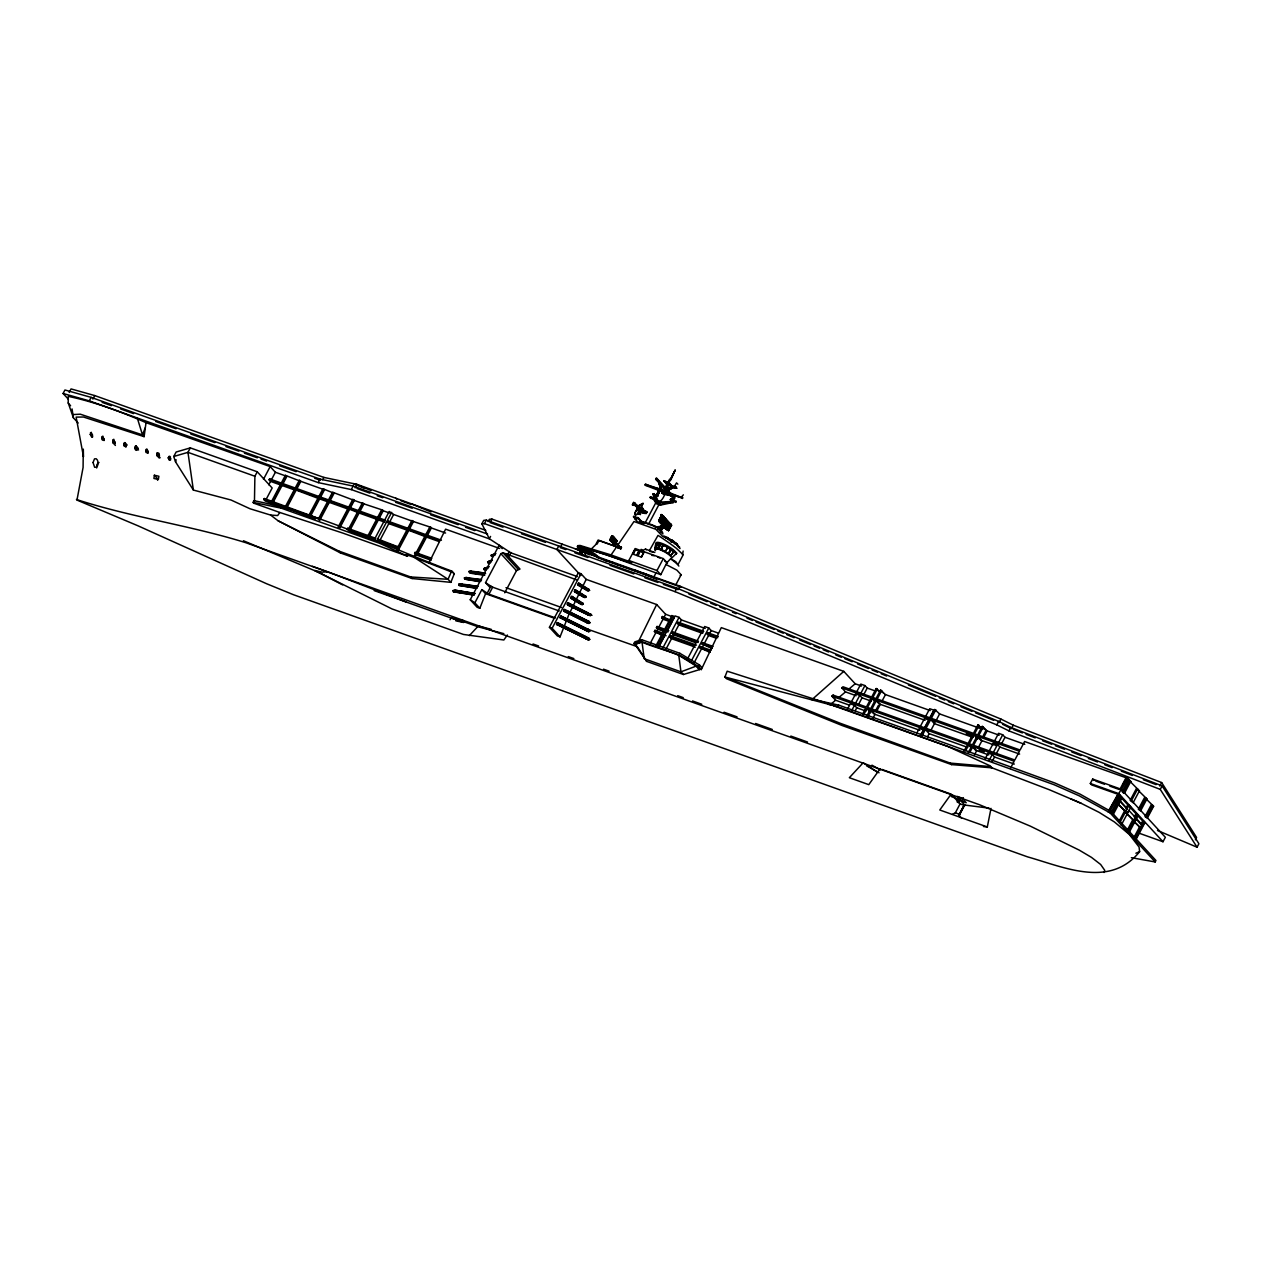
<?xml version="1.0" encoding="UTF-8"?>
<svg xmlns="http://www.w3.org/2000/svg" width="1262" height="1262" viewBox="0 0 1262 1262"><rect width="100%" height="100%" fill="white"/><g stroke="black" fill="none" stroke-linecap="round" stroke-linejoin="round"><path stroke-width="1.5" d="M406.853 553.813L407.468 556.179L342.507 532.974L279.817 512.482L253.583 503.112L254.467 500.809C323.34 514.139 386.219 546.888 451.638 571.023L454.241 573.847L450.849 582.35L412.09 578.532L340.582 552.993L278.129 520.812L270.636 515.085L250.018 508.76L230.993 500.004L193.37 490.066L175.355 461.545L173.777 456.481L176.144 452.017L190.325 447.884L257.259 471.783L272.166 488L265.761 500.099L270.51 501.787M257.259 471.783L254.892 476.247L254.467 500.809M83.26 449.288L83.087 467.461L76.966 500.083L138.079 525.844L266.456 583.675L293.494 594.733L1027.599 856.882C1064.402 867.278 1109.708 888.495 1139.633 851.692L1139.065 847.054L1129.38 834.497L1114.425 821.972L1099.218 812.412L1081.25 803.358L1049.574 789.838L991.932 767.817L990.055 765.782L947.825 746.473L834.371 706.026L835.444 705.915L727.18 671.195L724.909 677L726.47 678.704L842.133 725.524L951.611 764.614L991.932 767.817M657.928 493.868L654.962 496.676L656.508 494.972A6.831 6.641 38.4 0 0 657.455 493.71L658.354 492.716L658.575 493.663M655.025 496.439L656.445 495.319A10.979 10.68 38.4 0 0 657.597 493.237C660.215 489.735 657.66 496.865 655.94 496.408C654.789 497.275 660.657 489.199 656.603 495.714C654.789 497.638 662.818 487.7 657.786 492.401C654.032 497.417 658.606 496.565 653.716 495.556L653.006 493.884L653.527 495.619L656.193 496.786L657.959 494.862M660.42 521.853L660.578 519.707L669.27 529.314M662.029 523.604L662.077 521.49L661.351 522.862M662.14 523.556L662.187 521.458M664.664 523.888L667.156 521.269L663.828 525.386L663.686 523.241M664.553 524.014L663.828 525.386L663.796 523.209M665.248 527.106L665.405 524.96M667.014 526.711L666.857 528.857L667.693 527.437M668.466 530.608L668.513 528.494L667.046 529.062M668.576 530.561L668.623 528.462M96.669 467.981L97.474 463.722L99.004 462.491M83.324 449.414L83.466 456.639L76.13 417.107L83.466 417.012L144.105 436.652L146.029 422.66C121.01 411.664 95.013 402.073 68.227 396.347L68.227 402.988L73.417 417.848L78.197 423.038M658.748 493.41L659.474 490.24L659.505 491.044C659.537 490.003 657.754 494.956 659.285 490.571A10.979 2.492 27.9 0 0 659.474 490.145L658.685 491.864A10.979 10.68 38.4 0 1 657.534 494.041L659.363 491.644M640.37 510.842L642.374 509.643L633.492 502.497L632.42 504.847L633.65 505.336L634.818 503.128L633.934 502.481L641.538 509.659L647.043 512.025L645.702 512.34M90.265 434.365L91.243 432.298L92.583 436.826L91.779 437.251L90.265 434.365L92.52 436.826M653.606 496.471L654.394 497.717L653.779 495.572L654.757 496.061M570.881 598.014L571.781 596.342L583.312 604.151L581.056 604.372L571.497 598.693L570.881 598.014L582.334 604.829M574.399 591.389L575.298 589.701L586.041 597.052L583.707 597.226L575.015 592.052L574.399 591.389L584.984 597.683M575.298 589.701L575.015 592.052M577.917 584.748L578.801 583.06L589.559 590.411L587.193 590.569L578.532 585.426L577.917 584.748L588.471 591.026M578.801 583.06L578.532 585.426M658.685 493.253L655.435 497.133L657.328 495.808L657.896 494.972L656.019 496.676L656.934 494.736L655.357 496.676M658.464 490.886L658.338 492.432C658.89 488.126 659.237 494.073 659.442 491.344M154.358 475.222L153.932 478.472L158.365 479.418L158.886 476.263L154.358 475.222L157.75 478.913L157.576 480.254M658.133 494.089C657.328 493.742 656.729 495.43 658.89 492.985M656.24 495.572C654.536 497.559 658.117 494.12 655.751 495.824A6.815 6.641 38.4 0 0 656.792 494.562L655.704 496.455L658.054 493.063A6.815 1.577 38.2 0 0 658.18 492.795L657.36 494.404M96.985 465.015L96.701 466.498M658.464 529.346C657.06 529.598 665.169 528.131 663.465 526.759L660.547 526.286L664.08 528.273M112.712 441.258L113.785 439.271L114.795 443.451L113.138 442.994L112.712 441.258L114.984 443.719M101.749 438.103L102.837 436.131L103.863 440.328L102.175 439.839L101.749 438.103L104.02 440.564M683.341 494.846L681.575 496.928M474.575 593.014L473.692 594.702L453.389 591.752L453.042 590.569L454.825 590.159L475.064 593.534L454.825 590.159M477.415 586.956L477.21 588.06L459.068 585.426L458.721 584.243L460.504 583.833L478.093 586.373L458.721 584.243M480.917 580.315L480.712 581.419L464.747 579.116L464.4 577.933L466.057 577.491L481.611 579.747L464.4 577.933M484.434 573.689L484.229 574.778L469.496 572.648L469.007 571.449L470.663 571.008L485.129 573.106L469.007 571.449M556.574 624.296L557.473 622.623L588.691 637.957L589.748 639.392L588.676 640.071L556.574 624.296L588.676 640.071M557.473 622.623L557.063 624.816M560.091 617.654L560.991 615.982L588.77 629.628L589.843 631.079L588.755 631.741L560.091 617.654L588.755 631.741M560.58 618.191L560.991 615.982M563.609 611.029L564.493 609.341L589.086 621.425L589.922 622.75L588.833 623.428L586.704 622.655L563.609 611.029L588.833 623.428M567.127 604.388L568.01 602.7L591.72 615.272L588.281 615.067L567.6 604.908L590.427 615.84M568.01 602.7L567.6 604.908M655.499 550.106L655.704 544.285L657.123 543.78L655.499 548.812M983.461 826.5L987.31 826.973L991.001 808.374M660.831 530.277C664.08 528.194 662.14 525.907 662.802 527.279M660.42 532.012L662.424 527.279M579.826 552.409L580.473 549.38L583.186 549.775L586.751 551.005L585.568 553.892M580.126 552.519L580.772 549.506L579.353 550.232M580.362 552.504L580.473 549.38M655.499 548.229L656.477 543.685M655.846 548.197L656.824 543.654C666.525 544.395 651.507 554.665 656.824 543.654M134.829 447.773L135.981 445.896L137.211 448.467L136.059 450.345L135.208 449.446L134.829 447.773L137.101 450.234M123.755 444.492L124.922 442.615L125.821 446.669L124.133 446.164L123.755 444.492L126.011 446.937M175.623 461.845L176.112 459.747M661.919 492.953L658.764 482.463L660.042 483.393L662.85 492.732L661.919 492.953L658.764 482.463M145.714 450.834L146.897 448.988L148.048 451.496L147.701 452.932L146.045 452.459L145.714 450.834L147.969 453.295M658.086 492.543L657.407 494.562L658.165 493.978M658.054 493.458L657.265 493.568M657.896 493.757L658.117 492.511L656.24 495.367M661.099 517.12L661.761 515.022M661.32 520.26L662.566 515.906M662.708 518.871L663.37 516.773M662.929 522.011L664.017 517.846L661.446 520.386M664.175 517.641L663.102 521.742L665.642 519.25M664.317 520.622L664.979 518.524M664.538 523.762L665.784 519.392M665.926 522.373L666.588 520.275L665.216 521.585M666.147 525.513L667.393 521.143M667.535 524.124L668.04 522.231M667.677 523.982L668.197 522.026M667.756 527.264L669.002 522.894M669.144 525.875L669.649 523.967L667.929 526.995M669.286 525.733L669.807 523.777L667.046 528.888L668.434 528.257M670.611 524.645L669.365 529.015L659.837 518.635L662.329 516.016L660.61 519.487M610.335 556.037L633.997 521.506L655.909 529.33L662.566 536.287M635.18 519.423L636.08 519.376M657.36 495.019L657.455 493.773L656.492 496.597L658.622 493.584M660.625 530.466L661.288 527.737M675.47 487.558L675.549 486.611M581.766 552.677L582.65 549.68M582.318 552.772L583.186 549.775L586.751 551.005M582.397 552.835L583.265 549.853M657.691 548.434L658.985 543.954L663.102 545.279L660.972 549.554L663.102 545.279M659.537 544.048L658.307 548.607L661.32 549.601M610.461 539.836L611.297 540.404M611.36 537.423L612.512 535.94L611.486 537.549M613.711 538.716C614.862 536.303 611.896 538.211 612.464 536.382C611.786 534.41 610.887 538.764 613.584 536.839L614.641 539.253L611.597 536.429M611.96 536.145L613.584 536.839M613.695 537.486L612.512 535.94M615.004 544.332L615.556 542.912M616.156 542.471L616.424 540.215M615.998 542.455C617.733 538.89 613.364 539.994 613.095 537.281M646.286 484.45L645.466 485.381L661.209 491.391M672.204 501.724L672.898 501.077M674.492 497.37L673.466 498.648L675.012 497.954L657.139 478.755M657.597 493.158L657.881 492.811M678.861 566.086L675.769 561.685L670.643 558.703L666.809 562.82L660.783 574.667L606.281 554.681L580.615 546.888L578.532 547.803L577.649 545.673L580.031 545.452L610.051 554.602L631.599 562.3L631.205 563.041L579.637 546.194L577.255 546.414L578.154 548.465M660.783 529.977L661.493 527.768M660.578 530.545L661.414 528.052M579.999 552.44L581.009 549.475M677.852 484.166L676.542 482.889L675.06 485.286M659.348 492.006L659.285 490.634L658.038 491.612M658.338 529.583C667.409 526.159 658.606 525.418 654.931 528.005M145.177 427.913L142.496 434.885L144.105 436.652M479.844 608.237L485.57 593.676L481.847 589.622L474.859 602.826L479.844 608.237L477.146 607.29L470.237 599.765L499.121 545.231L502.244 548.639M560.044 636.884L568.61 615.146L586.183 579.368L580.993 573.721L578.296 572.774L549.427 627.293L557.362 635.922L560.044 636.884L552.125 628.255L549.427 627.293M699.59 669.601C686.055 653.684 660.783 650.324 642.027 642.137L634.944 644.33L646.696 661.398L683.436 674.507L699.59 669.601L696.592 666.352L678.767 655.246L680.959 671.826L683.436 674.507M699.795 669.034L701.309 669.57L721.312 627.624L843.789 671.368L855.194 683.767L861.52 686.039M168.225 457.775L169.644 456.197L170.449 457.033L169.218 460.109L168.225 457.775L170.48 460.236M643.462 510.053C642.106 504.768 639.629 509.185 638.193 510.779L645.276 513.145M641.979 507.45L641.112 509.391M156.756 454.068L157.277 452.806L159.028 453.389L158.728 456.15L156.961 455.582L156.756 454.068L160.148 457.759M585.205 553.844L586.404 550.973M661.73 549.885C660.767 542.076 671.605 547.187 664.695 551.352L661.73 549.885L664.806 551.289M454.241 573.847L451.638 571.023L448.057 579.29L450.849 582.35M656.555 494.909L657.407 495.682L655.593 496.471M429.017 562.805L445.596 529.172L499.673 548.481M639.077 640.307L656.65 604.53L586.183 579.368M659.19 501.582C661.083 502.276 668.529 491.139 662.518 491.155M612.149 536.287L613.048 536.255M613.821 539.363L616.597 540.956M641.885 511.678L644.219 512.388L641.128 511.299L633.54 503.885L632.42 504.847M670.422 479.686L675.138 470.111L668.229 483.598M657.328 495.792L655.719 496.723M400.89 500.714L411.096 504.469M670.296 499.752L670.8 498.79L676.116 501.393L675.612 502.355L670.296 499.657L670.8 498.79M675.138 470.111L670.863 479.923M649.473 550.484L658.007 535.388A49.06 4.953 39 0 1 676.211 548.165L683.199 554.775L677.994 564.619L670.643 558.703M645.024 513.634C647.974 512.64 634.486 506.646 633.54 503.885M68.416 399.265L63.1 393.492L64.946 389.99L91.132 397.372L320.075 479.118L353.155 486.075L487.574 534.078M69.205 392.403L71.051 388.917L94.745 395.574L323.908 477.415L356.988 484.371L485.775 530.371M63.1 393.492L89.287 400.859L91.132 397.372M92.899 399.076L94.745 395.574M190.325 447.884L187.959 452.348L193.37 490.066M263.49 479.308L270.163 466.577L146.029 422.66M253.583 503.112L253.599 500.951M269.106 479.812L269.595 478.866L385.399 520.212L384.894 521.159L269.106 479.812L270.557 481.39L281.189 485.176L280.543 484.482L271.44 501.645M268.759 484.766L270.557 481.39M286.9 476.358L282.562 484.561L295.608 489.214L294.961 488.504L299.299 480.317L299.946 481.027L285.37 475.348L281.032 483.535L281.678 484.245L271.046 480.443L275.384 472.256L270.163 466.577M283.887 507.687L265.257 501.03L263.805 499.452L264.31 498.522L319.538 518.824L328.625 501.645L327.757 501.345L318.655 518.508L319.538 518.824M272.087 502.355L281.41 484.797L280.543 484.482M286.253 475.664L281.915 483.851L281.032 483.535M284.392 506.74L272.971 502.67L282.057 485.491L281.41 484.797M252.873 502.339L281.268 508.16L282.152 506.488M285.37 506.63L294.456 489.451L318.765 498.6L318.119 497.906L309.032 515.07L309.679 515.779L286.9 507.639L295.986 490.476M286.017 507.324L295.34 489.766M299.299 480.317L300.167 480.633L295.829 488.82L294.961 488.504M300.167 480.633L300.813 481.343L296.475 489.53L317.519 497.039M89.287 400.859L318.229 482.605L320.075 479.118M322.678 479.734L323.908 477.415M328.909 501.109L333.231 492.921L322.962 488.773L318.623 496.96L327.158 500.478M318.119 497.906L319.002 498.206L309.9 515.385L309.032 515.07M319.491 497.275L323.829 489.088M319.002 498.206L319.649 498.916L310.562 516.095L315.815 517.972M320.154 497.985L324.476 489.782M318.687 519.644L318.734 517.956M328.246 500.399L332.584 492.212L353.439 500.131L352.792 499.421L348.454 507.608L356.988 511.142M320.217 517.499L328.404 502.039L327.757 501.345M333.468 492.527L329.13 500.714L347.35 507.687M319.444 520.922L329.272 502.355L328.625 501.645M329.776 501.424L334.115 493.221M318.229 482.605L351.309 489.577L353.155 486.075M355.127 487.858L356.988 484.371M338.121 527.122L347.965 508.554L358.234 512.703L357.588 511.993L348.501 529.172L349.369 529.488M339.005 527.437L348.833 508.87M349.101 508.318L353.675 499.736L352.792 499.421M339.652 528.147L349.479 509.58M349.984 508.633L354.322 500.446L353.675 499.736M368.788 538.006L349.527 531.128L347.192 529.235L347.697 528.289L375.808 538.338M362.431 502.86L358.092 511.047L359.607 512.072L363.945 503.885L354.322 500.446M349.306 529.583L358.471 512.309L357.588 511.993M358.96 511.362L363.298 503.175M358.471 512.309L359.118 513.019L350.016 530.182L362.888 534.788M376.849 518.871L367.763 536.05L369.293 537.06L378.379 519.897L359.118 513.019M381.692 509.738L377.354 517.925L378.221 518.24L382.56 510.053L363.945 503.885M368.63 536.366L377.732 519.187M382.56 510.053L383.206 510.763L378.884 518.95L383.664 520.654M374.64 539.048L389.232 511.473L393.634 514.486L412.579 521.253L411.933 520.543L407.594 528.731L409.125 529.756L413.463 521.569L411.933 520.543M377.086 539.915L391.677 512.356M379.199 541.729L377.748 540.152L378.253 539.205L398.887 547.156L398.003 546.84L407.09 529.677L425.657 536.776L425.01 536.066L415.924 553.245L429.869 558.703M407.09 529.677L407.752 530.387L388.791 523.62L387.339 522.026L387.844 521.096L441.416 540.231M388.791 523.62L379.704 540.783L378.253 539.205M406.522 528.825L389.295 522.673L393.634 514.486M281.268 508.16L379.988 543.417L380.872 541.745M396.852 550.989L398.082 546.288M390.037 544.474L398.65 547.55L407.973 529.993M408.478 529.046L412.8 520.859M397.893 550.958L408.62 530.687M431.147 560.281L416.949 555.201L414.614 553.308L415.119 552.377L431.809 558.34M413.889 557.063L415.419 554.192M429.853 526.948L425.515 535.135L427.029 536.145L431.367 527.958L430.721 527.248L413.463 521.569M414.677 556.605L414.236 557.441L406.411 554.633M414.772 557.378L416.302 554.491M416.728 553.655L425.893 536.382L425.01 536.066M426.382 535.451L430.721 527.248M417.438 554.27L426.54 537.091L425.893 536.382M351.309 489.577L489.404 538.89L481.879 523.825L483.725 520.338L486.296 520.149L676.858 588.139L998.621 721.375L1010.783 727.401L1162.113 785.91L1198.9 843.726L1197.054 847.212L1157.475 830.475M481.879 523.825L484.45 523.635L486.296 520.149M488.142 521.6L489.372 519.281L491.959 519.092L679.918 586.152L1000.94 719.072L1013.244 725.177L1161.655 782.566L1196.597 837.479L1195.366 839.814M491.959 519.092L490.113 522.578L503.017 527.185M490.571 536.429L489.34 538.764L510.873 552.835L577.412 576.608M450.092 619.689L450.976 618.017L463.312 620.541L463.485 622.434L455.834 620.857M489.435 586.893L485.539 582.65L500.872 553.687L502.907 552.724L576.529 579.842M555.517 617.938L488.978 594.181L487.227 593.187L490.918 586.199L485.539 582.65M507.529 554.838L509.28 551.51M488.978 594.181L492.669 587.193L559.208 610.966M509.28 555.832L511.047 552.504M504.753 592.809L516.473 570.661L520.007 569.052L505.999 553.829M558.75 545.989L556.905 549.491L580.835 575.519M562.079 544.111L560.218 547.598L565.755 549.569M552.125 628.255L580.993 573.721M597.068 544.096L598.945 540.562L617.923 547.345M612.527 542.534L613.632 542.281L610.776 540.152C608.379 539.142 611.991 539.679 610.634 538.969M610.319 539.773L610.776 537.423L611.644 537.612M612.685 541.272L611.581 541.997L611.707 540.152L610.492 540.83L611.407 537.297M615.856 539.994L612.748 537.533L613.095 536.634M610.761 539.489L611.739 540.546L610.414 540.246M611.928 540.452C611.96 542.439 611.975 540.073 613.49 541.824L614.547 544.253C616.613 542.865 611.518 544.837 613.237 542.187M614.089 538.353L613.19 536.697M611.076 539.836L611.849 541.319L609.956 540.246M612.464 541.035L612.038 541.997L615.099 543.591M614.168 537.801L613.742 538.764L617.023 540.846L615.856 542.36M612.827 541.729L613.442 542.755M614.531 538.495L614.373 539.284M614.168 542.865L613.458 543.07C611.849 543.291 613.837 539.757 610.492 540.83M615.257 538.984L615.399 540.073M632.956 505.226L634.281 502.733L634.344 503.585M614.073 542.802L613.6 543.717L613.868 542.486M615.793 539.568L615.32 540.483L616.818 540.357M614.294 543.039C612.638 544.19 617.528 544.868 613.726 544.348M615.998 539.805L614.909 540.53L614.704 539.048M645.466 485.381L645.387 484.261L661.698 489.656L682.695 497.891L662.96 492.054M615.036 538.669L615.935 540.01L614.909 540.53M614.673 543.638C614.909 544.758 613.521 542.739 613.237 542.518M616.55 540.388L615.856 541.067L616.329 540.152L614.499 538.085M633.477 516.789L638.193 517.641L643.557 523.872L637.263 521.632L633.477 516.789L637.831 518.351L643.557 523.872M617.544 547.44L618.254 546.099L621.267 547.172L620.857 548.844L617.544 547.44L620.857 548.844M673.466 498.648L655.672 479.292L656.224 478.251L657.376 478.692M667.519 489.325L667.582 490.571L673.987 487.274L667.582 490.571L656.666 479.639L656.997 478.472M620.557 548.513L621.267 547.172M642.374 509.88L642.768 509.122L644.882 510.984L641.711 509.88M661.004 504.279L660.578 505.068L656.634 503.648L653.416 499.373L650.088 497.528L650.514 496.739L657.139 499.105L657.644 500.888L655.215 500.02L660.578 505.068L673.293 502.418L671.763 501.487L659.048 502.15L656.776 500.209M651.003 498.522L650.514 496.739M653.968 493.679L653.858 495.382L655.909 496.55M645.45 512.814L646.207 511.331L644.204 511.362M655.309 498.364L656.272 496.66L654.804 495.95L653.732 498.206L654.899 498.837M646.191 513.618L647.043 512.025M654.489 498.316L654.599 497.969M663.765 480.885L668.892 482.399L672.11 486.312L667.109 484.529L663.765 480.885L668.75 482.668L672.11 486.312M656.855 496.076L655.956 496.487M655.01 498.695L654.82 497.685M654.678 501.535L655.088 500.73L656.634 503.648M645.04 484.908L661.698 489.656M657.644 500.888L657.139 499.105M645.166 522.831L655.94 502.481L657.944 503.002L659.206 504.09L648.431 524.44M664.964 487.873L669.649 479.15L670.485 479.528L665.5 488.757M667.109 484.529L663.891 480.617M661.351 490.303L664.774 490.744M659.048 502.15L658.622 502.939L673.293 502.418M668.702 484.009C666.336 481.548 670.201 487.132 666.131 488.993L673.324 486.958L676.747 488.22L673.435 486.406L674.16 487.637M631.205 563.041L628.855 560.486L635.18 548.56L663.307 558.609L667.456 563.12M639.171 550.847L635.133 549.475L632.688 554.065L636.726 555.454L639.171 550.847L635.417 549.38L633.193 554.176M633.114 554.207L635.417 549.38M666.036 493.158L682.695 497.891M638.966 550.642L636.726 555.454M637.673 555.643L640.118 551.052L643.857 552.535L641.427 557.126L637.878 555.864L640.118 551.052M673.293 486.69L674.223 486.249M674.728 487.164L675.202 486.233M675.075 487.416L675.911 486.722M671.084 525.907L661.209 514.517L671.589 525.213L668.513 530.781L658.859 520.275L661.761 514.817L671.447 525.449L670.643 525.166M676.747 488.22L675.88 487.29M662.029 514.817L661.083 514.77M663.213 527.232C665.311 526.065 655.152 520.37 661.272 521.821L663.938 516.473L660.862 522.074L668.308 529.993L671.258 524.44L668.245 529.583L660.925 521.632L663.575 516.615M659.474 521.474L659.726 518.761M643.652 552.314L641.427 557.126M663.197 526.144L660.073 521.474M663.007 516.126L660.483 520.89L668.907 530.072M661.256 520.433L660.61 521.884L661.998 521.253M663.134 516.899L661.572 520.07L664.033 517.499M672.709 500.935L672.157 502.308L671.763 501.487L662.881 503.901M661.288 522.783L664.001 517.278M662.219 521.238L664.017 517.846M662.014 522.484L664.459 517.767M673.245 501.109L673.151 502.67L671.636 501.74M664.948 518.303L662.219 523.635L663.607 523.004M662.96 524.613L663.623 523.162M663.828 522.989L665.547 519.518L663.055 522.137M662.44 525.907L663.197 526.522M663.496 524.109L665.942 519.376M661.02 530.434L662.629 527.311M663.749 525.308L666.431 519.928M666.431 520.48L664.79 523.572L667.251 521.001M662.96 527.879L660.799 525.812M664.49 525.181L666.935 520.465M667.424 521.001L664.569 526.364L665.232 524.913L663.828 525.56M665.437 527.137L666.084 525.686M667.961 522.137L666.399 525.323L668.86 522.752M665.989 526.806L668.418 522.074M666.178 528.115L668.907 522.626M682.348 498.553L682.269 497.433M670.406 524.235L667.424 529.93L666.699 528.952L668.387 529.551M667.393 529.425L668.308 529.993M660.783 574.667L656.981 570.534L663.307 558.609M656.224 572.522L653.511 577.617L605.429 560.454M667.046 562.631L664.585 560.912M670.816 558.892L676.7 553.213L674.713 551.052A10.995 2.492 27.9 0 0 661.651 543.291A10.995 2.492 27.9 0 0 657.092 544.758M561.464 616.503L586.641 628.87L636.647 646.475L633.934 643.541L634.818 641.869L641.711 639.676L679.855 653.306L699.479 664.964L702.035 667.74M633.934 643.541L640.828 641.348L641.711 639.676M675.754 584.905L681.133 574.762L676.889 570.156L666.131 564.54M484.45 523.635L675.012 591.626L676.858 588.139M661.824 635.196L654.379 631.552L655.025 630.322L662.676 633.051L664.064 630.416L656.414 627.687L657.076 626.457L664.711 629.186L669.317 620.478L661.682 617.749L662.329 616.519L671.321 620.699M679.918 586.152L678.073 589.638L663.339 584.385M650.403 643.036L655.704 633.003M656.414 627.687L657.754 629.139L656.366 631.773L655.025 630.322M661.682 617.749L663.023 619.2L658.417 627.908L657.076 626.457M656.65 604.53L665.61 614.294L663.67 617.97L662.329 616.519M655.83 645.97L662.014 634.281L654.379 631.552M669.98 619.248L671.92 615.572L674.413 617.433L673.119 619.879M656.981 646.396L663.165 634.691L666.099 635.748M663.828 633.461L665.216 630.826L668.134 631.883M665.863 629.596L670.469 620.888L671.81 622.355L667.204 631.047L665.863 629.596L668.797 630.637M673.072 615.982L671.132 619.658L672.472 621.109M658.89 646.223L674.965 615.888L679.066 617.355L681.448 619.957L705.221 628.444M659.19 646.176L664.506 636.143L663.165 634.691M663.007 647.69L679.066 617.355M695.315 647.154L671.542 638.667L670.201 637.215L670.863 635.969L696.466 645.119M695.536 642.642L673.592 634.802L672.252 633.35L672.914 632.104L698.517 641.254M702.618 633.35L678.846 624.864L677.52 623.412L678.167 622.166L703.77 631.315M666.241 648.684L671.542 638.667M688.658 643.304L672.204 637.42L673.592 634.802M698.012 642.058L674.239 633.556L678.846 624.864M681.448 619.957L679.508 623.617L688.642 626.898M640.828 641.348L678.972 654.962L679.855 653.306M686.828 660.2L704.669 626.504L708.787 627.971L711.169 630.558L718.11 633.051M691.828 659.994L708.787 627.971M709.954 652.375L699.921 647.816L700.584 646.586L711.011 650.309M711.989 648.51L701.972 643.951L702.618 642.721L713.046 646.444M715.522 637.957L708.566 635.48L707.225 634.029L707.887 632.783L718.315 636.505M694.179 662.645L701.262 649.267M703.313 645.403L701.909 648.037L700.584 646.586M708.566 635.48L703.959 644.172L702.618 642.721M711.169 630.558L709.228 634.234L707.887 632.783M696.861 665.847L680.959 671.826L644.219 658.701L642.027 642.137M701.309 669.57L698.596 666.636L699.479 664.964M834.371 706.026L837.81 706.783L838.694 705.127L948.125 744.201L1054.969 783.055L1080.035 794.113L1110.828 811.403L1155.945 860.495L1155.172 861.946L1131.351 857.687M847.275 709.654L850.367 703.833L854.484 705.3L856.772 707.793L865.89 711.058M851.014 702.587L855.652 693.848L859.769 695.315L862.056 697.823L871.174 701.073M856.299 692.617L860.81 684.099L864.927 685.566L867.215 688.074L874.503 690.677M851.393 711.121L854.484 705.3M855.131 704.054L859.769 695.315M860.416 694.084L864.927 685.566M855.226 710.711L856.772 707.793M858.207 705.111L862.056 697.823M863.618 694.873L867.215 688.074M862.672 714.071L865.764 708.25L831.832 696.135L833.062 695.094L866.41 707.004L871.048 698.265L841.738 687.806L842.969 686.765L871.695 697.034L876.207 688.516L879.866 691.671M863.823 714.481L866.915 708.66L870.102 709.796L867.026 715.633M872.184 698.675L867.562 707.414L870.764 708.566L875.386 699.811L872.184 698.675L874.708 701.42M877.358 688.926L872.847 697.444L876.049 698.58L880.545 690.077L885.482 694.589L930.22 710.569M867.814 716.706L871.253 710.206L967.497 744.58L964.058 751.079M876.538 700.236L871.916 708.976L968.159 743.35L972.781 734.594L876.538 700.236L880.308 704.338L925.062 720.318M881.696 690.488L877.2 698.99L973.444 733.364L977.94 724.845L982.877 729.373M876.08 709.749L878.399 705.379M872.452 719.198L875.023 714.324L871.253 710.206M876.459 711.626L880.308 704.338M881.87 701.404L885.482 694.589M916.685 733.301L919.257 728.426L923.374 729.893L920.787 734.784M925.204 717.21L929.7 708.708L933.817 710.175L929.305 718.677M920.787 735.636L924.241 729.136M924.888 727.89L929.526 719.151M930.173 717.904L934.685 709.402L939.606 713.913L981.726 728.963L977.94 724.845M921.938 736.046L925.393 729.546L929.163 733.648L967.607 747.372M935.836 709.812L931.324 718.33L935.095 722.432M927.444 736.898L929.163 733.648M930.583 730.95L934.448 723.662L930.678 719.561L926.04 728.3L928.564 731.045M935.994 720.728L939.606 713.913M965.572 750.827L968.648 744.99L971.772 746.11L967.907 753.398M973.933 735.005L969.311 743.76L972.434 744.864L977.056 736.125L973.933 735.005L977.719 739.122M979.091 725.271L974.595 733.774L977.703 734.894L982.215 726.376L987.136 730.903L999.188 735.194M969.831 752.341L972.923 746.52L1014.159 761.238L1010.294 768.526M978.208 736.535L973.586 745.274L1014.822 760.008L1019.444 751.269L978.208 736.535L981.978 740.636L994.014 744.943M983.366 726.786L978.855 735.304L1020.09 750.022L1024.602 741.52L1126.635 777.96L1123.038 784.775M983.287 735.588L985.985 730.477L982.215 726.376M974.374 754.991L976.693 750.622L972.923 746.52M978.129 747.924L981.978 740.636M983.54 737.702L987.136 730.903M675.012 591.626L996.775 724.861L998.621 721.375M999.094 722.574L1000.94 719.072M958.615 799.13L957.132 801.922L958.536 802.679L960.019 799.887L951.28 796.511M952.416 814.353L955.334 812.823L960.082 803.878L951.122 794.129L881.933 769.426M961.565 801.07L957.29 796.417L961.959 798.089L966.235 802.742L961.565 801.07L963.379 797.647M985.07 758.872L988.162 753.035L992.263 754.502L994.566 757.011L1014.332 764.062M988.809 751.805L993.446 743.05L997.548 744.517L999.851 747.025L1019.617 754.092M994.093 741.819L998.605 733.301L1002.722 734.784L1005.009 737.276L1024.791 744.343M961.597 818.265L958.915 815.063L964.247 804.998L989.124 808.137M959.341 815.22L964.673 805.14M958.915 815.063L964.247 804.998M989.187 760.339L992.263 754.502M992.926 753.272L997.548 744.517M998.21 743.286L1002.722 734.784M992.247 761.38L994.566 757.011M995.986 754.313L999.851 747.025M1001.413 744.091L1005.009 737.276M996.775 724.861L1008.937 730.887L1010.783 727.401M1013.244 725.177L1011.398 728.679L1002.612 724.309M1108.872 810.188L1117.974 794.303L1091.614 784.901L1090.321 783.481L1092.671 779.064L1121.161 789.239L1165.347 837.305L1162.996 841.738L1138.072 832.825M1119.883 789.397L1126.193 777.471L1127.629 777.976L1128.685 779.127L1122.186 791.731L1124.458 793.325L1130.768 781.399L1127.487 778.701L1128.685 779.127M1109.314 810.677L1117.122 795.943M1162.996 841.738L1118.81 793.656L1121.161 789.239M1117.533 793.814L1118.968 794.334L1109.44 812.334L1108.004 811.813M1127.629 777.976L1121.319 789.902L1122.375 791.053M1155.172 861.946L1110.055 812.854L1110.828 811.403M1118.085 798.657L1116.46 801.701L1117.485 802.821L1119.094 799.761L1117.107 798.294L1119.094 799.761M1111.191 812.491L1120.025 795.486L1118.968 794.334M1112.39 812.965L1121.05 796.59L1118.826 795.06L1120.025 795.486M1123.401 792.173L1129.711 780.247M1118.542 803.973L1120.167 800.913L1127.061 808.421L1125.452 811.482L1117.564 803.626L1125.452 811.482M1113.447 814.116L1122.107 797.758L1121.05 796.59M1119.157 821.152L1124.458 811.135M1127.061 808.421L1126.083 808.074L1127.802 804.825L1120.908 797.316L1122.107 797.758M1136.463 788.466L1130.153 800.392L1133.118 802.742L1139.428 790.817L1129.553 780.957L1130.768 781.399M1120.356 821.625L1129.017 805.266L1127.802 804.825M1131.351 800.834L1137.677 788.908M1127.203 813.391L1128.827 810.346L1135.248 817.334L1133.639 820.379L1126.225 813.043L1133.639 820.379M1121.24 825.174L1130.768 807.175L1129.017 805.266M1127.345 830.065L1132.645 820.032M1129.569 806.749L1135.989 813.738L1134.27 816.987L1135.248 817.334M1144.65 797.379L1138.34 809.305L1140.611 810.882L1146.921 798.956L1138.229 790.391L1139.428 790.817M1128.528 830.522L1137.204 814.164L1135.989 813.738M1139.539 809.731L1145.864 797.805M1134.696 821.546L1136.305 818.486L1141.936 824.607L1140.327 827.667L1133.718 821.183L1140.327 827.667M1128.733 833.314L1138.261 815.315L1137.204 814.164M1159.81 786.052L1161.655 782.566M1134.033 837.337L1139.349 827.32M1141.936 824.607L1140.958 824.26L1142.678 821.01L1137.046 814.889L1138.261 815.315M1151.338 804.667L1145.028 816.593L1147.3 818.17L1153.61 806.244L1145.707 798.53L1146.921 798.956M1197.054 847.212L1160.267 789.397L1162.113 785.91M1135.232 837.81L1143.893 821.452L1142.678 821.01M1146.243 817.019L1152.553 805.093M1136.431 837.432L1144.224 822.698M1147.473 816.561L1152.884 806.339M1135.421 840.602L1144.949 822.603L1143.893 821.452M658.969 492.953L658.243 493.805M676.116 501.345L675.612 502.355M658.307 494.231L657.06 495.43L657.407 494.72M667.645 547.534L665.342 551.589L668.134 553.466L670.785 549.522L667.645 547.534L670.785 549.522M640.481 510.589L638.209 512.404M617.844 547.771L618.617 546.478L621.614 547.566M279.817 512.482L277.672 515.543L270.636 515.085M656.461 495.461L657.281 495.524L656.003 496.345L657.265 494.704L657.833 495.587M507.387 635.007L503.838 639.992L463.485 634.455L391.977 608.915L314.901 570.519L322.031 572.143L327.663 571.765L405.78 601.816M880.119 768.763L868.777 784.648L849.342 777.707L863.192 762.737L877.153 772.028M950.728 794.681L939.78 809.999L987.31 826.973M668.434 553.592L671.21 549.822L673.703 552.015L670.595 555.485L668.75 553.923L671.21 549.822M663.654 493.347L662.992 494.12L671.368 495.824L670.075 494.594L663.055 493.521M656.398 495.84L657.045 495.051L655.388 496.613M658.117 495.919L657.328 496.218M672.756 540.625L663.449 536.492L669.507 539.158M666.02 537.912L673.829 541.792L666.02 537.912L667.913 537.722L669.112 539.647M666.415 538.243L668.403 538.069L669.175 539.899M667.661 538.385L669.507 539.205M668.734 539.552L669.665 539.442M675.943 544.096L672.204 540.294L669.996 540.641L676.337 543.67M672.283 541.098L670.485 540.988L673.466 542.455M672.851 541.919L673.955 541.997M673.466 541.65L671.794 540.814M679.161 547.582L676.621 543.843L674.176 543.67M675.769 543.906L676.385 544.506M680.044 548.56L676.464 543.543L677.394 545.657M678.83 547.219L679.634 547.061M659.963 518.319L662.424 515.748M661.998 518.083L663.228 516.631M663.607 519.834L664.837 518.382M666.825 523.336L668.055 521.884M666.273 525.639L668.765 523.02M668.434 525.087L669.665 523.62M668.008 527.074L670.469 524.503M667.882 527.374L670.374 524.771M670.043 526.838L671.305 525.339M662.408 493.127L659.237 482.636M469.338 635.606L478.393 625.936L491.328 629.375M1104.013 872.484L1104.786 870.401L1100.653 864.486L1091.472 857.371L1079.247 850.131L1030.407 826.184L979.517 804.73L245.617 542.644C189.978 525.323 131.911 517.483 76.43 499.484M590.584 549.711L595.601 544.805L598.109 540.057L617.654 547.045M657.376 495.382L656.161 496.14L657.407 496.045M811.86 699.716L843.789 671.368M1139.633 851.692L1135.879 853.222M659.569 526.995L659.931 530.15M831.264 703.88L835.602 700.236L849.247 705.111M838.283 697.996L845.524 691.907L856.172 695.709M848.159 689.699L855.194 683.767M633.114 504.942L634.849 503.585L633.855 503.27M665.074 491.723L663.78 490.634M664.869 492.306L662.96 491.628M657.187 500.131L660.452 501.755M659.206 504.09L655.94 502.481M657.123 543.78L655.704 544.506M612.307 536.35L617.071 541.319M612.464 536.587L612.338 535.735M616.471 540.593L614.405 538.369M613.774 543.102L614.768 543.827L611.975 540.72M612.527 541.461L611.581 541.351M612.685 541.603L613.49 541.824M616.724 541.098L616.172 540.183M613.19 543.764L614.673 543.812M620.21 547.109L611.092 537.186M583.012 603.015L580.757 603.236L581.056 604.372M657.912 495.414L655.798 498.458L654.11 497.291M680.218 575.377L681.133 574.762M663.844 536.019L668.245 537.786M582.082 627.845L588.77 629.628M564.682 627.656L585.473 637.862L588.691 637.957M654.852 496.66L655.861 496.187M658.038 529.377L662.692 526.79M492.622 556.794L491.139 555.264L495.919 553.466M488.709 561.29L490.192 562.82L489.088 563.436L487.621 561.905L492.401 560.107M580.835 585.836L587.004 589.496L589.37 589.354M585.852 595.98L583.486 596.137L583.707 597.226M483.835 568.626L488.883 566.733L483.835 568.626L485.271 570.172L486.406 569.541M587.161 551.305L590.648 553.024M659.001 520.133L660.389 519.502L659.001 520.307M660.61 522.058L662.014 521.411M665.437 527.311L666.825 526.506M590.884 613.947L587.445 613.742L588.281 615.067M573.469 615.241L585.647 621.219L589.086 621.425M654.836 552.472L645.45 549.128L643.289 550.153L641.096 549.38M634.013 504.201L632.783 504.69L633.65 505.336M682.521 555.028L683.136 551.037M640.055 642.484L634.944 644.33L637.925 647.58M652.88 494.057L654.41 493.6M173.777 456.481L187.959 452.348L254.892 476.247M491.139 555.264L495.161 553.971L495.019 555.138L491.344 556.337M487.621 561.905L491.644 560.612M487.81 562.978L491.502 561.779M483.993 569.714L488 568.421M72.865 414.583L80.295 414.188L142.496 434.885L137.4 418.385M469.496 572.648L473.282 572.98L470.663 571.008M656.098 527.437L661.367 526.364M614.641 539.253L615.746 539.189M611.581 541.997L612.527 541.303M613.458 543.07L613.3 542.707M611.676 537.013L614.231 538.069M610.492 540.183L610.256 539.221L611.865 540.073L612.654 542.518M612.654 543.181L614.831 543.622M612.212 537.596L615.193 538.59M614.121 537.423L613.931 538.29M612.748 538.18L613.553 538.085M613.679 538.259L614.657 538.006M613.285 538.764L614.105 538.669M614.357 539.947L616.282 539.773M612.606 541.493L611.439 540.909L612.307 541.067M611.029 541.414L611.849 541.319M612.117 542.597L614.026 542.423L614.263 544.285M663.575 526.664L667.424 529.93M641.27 509.154L642.768 509.122M644.219 512.388C639.818 513.744 639.298 511.915 638.193 510.779M642.342 512.672L645.529 512.624M654.852 548.954L655.704 544.285M278.129 520.812L338.752 551.021L410.623 576.955L448.057 579.29L414.236 557.441L451.212 571.844M835.27 706.026L724.909 677L840.003 723.189L950.223 763.1L990.165 766.539L991.758 768.258M634.818 503.128L633.492 502.497M472.793 571.765L485.602 573.626M476.752 573.469L481.942 574.226M471.625 573.421L484.718 575.314M473.408 579.006L480.349 580.015M479.418 581.687L464.747 579.116M467.965 585.363L473.266 586.136M475.853 588.313L459.068 585.426M453.042 590.569L473.897 593.597M459.273 592.383L465.11 593.235M469.007 593.787L472.903 594.355M474.165 595.222L453.389 591.752M312.345 566.291L327.663 571.765M663.844 493.805L670.879 495.177M610.351 555.69L611.344 555.895M812.239 699.227L838.694 705.127M828.061 704.243L835.444 705.915M662.313 533.479L656.776 527.122L640.213 521.159M662.897 534C662.14 526.428 646.57 523.273 639.708 520.67M676.132 543.496L675.249 543.512M609.877 539.663L612.417 540.657M503.822 633.65L477.951 626.757L462.87 621.377M649.599 551.257L653.211 552.251M655.672 479.292L656.666 479.639M667.251 484.261L672.236 486.044M650.088 497.528L656.729 499.894M656.981 501.629L659.474 503.017M664.049 516.6L662.203 515.984L663.686 516.726M669.412 523.825L671.258 524.44M669.349 523.951L670.895 524.582L667.787 529.866L666.573 529.204M671.589 525.213L661.209 514.517M661.004 522.042L659.3 521.285L666.746 529.393M659.158 521.522L659.979 521.821M663.055 527.69L664.175 528.1M640.78 522.058L643.935 523.178M640.307 551.257L643.857 552.535M612.117 541.934L614.026 542.423M612.922 542.486L614.562 543.007M628.855 560.486L656.981 570.534M597.841 557.457L680.991 587.145M521.474 533.763L545.468 542.329M574.951 552.851L587.84 557.457M609.94 565.329L633.871 573.879M644.929 577.822L657.817 582.413M356.972 488.52L369.861 493.127M377.228 495.745L382.749 497.717M395.637 502.323L412.217 508.239M430.626 514.817L458.232 524.677M465.599 527.311L474.812 530.592M102.143 402.373L111.387 405.67M120.631 408.967L133.567 413.589M155.731 421.508L176.065 428.764M190.846 434.049L214.871 442.631M225.961 446.59L238.897 451.197M244.434 453.184L257.369 457.806M261.076 459.116L266.613 461.103M279.549 465.725L296.176 471.657M314.664 478.251L320.201 480.238M275.384 472.256L286.017 476.058L285.37 475.348M300.813 481.343L323.608 489.482L322.962 488.773M383.206 510.763L389.595 513.035M431.367 527.958L445.581 533.037M665.61 614.294L671.731 616.487M665.2 618.522L669.791 620.147M710.963 634.865L716.169 636.726M677.52 623.412L703.123 632.546M707.225 634.029L717.652 637.752M663.023 619.2L669.128 621.393M361.453 512.735L374.325 517.325M410.828 530.355L422.754 534.615M428.812 536.776L439.46 540.593M387.339 522.026L439.081 540.499M282.057 485.491L295.103 490.161L294.456 489.451M319.649 498.916L328.404 502.039M329.272 502.355L348.612 509.264L347.965 508.554M378.379 519.897L384.752 522.168M426.54 537.091L438.971 541.524M966.235 733.553L971.724 735.509M1095.716 781.099L1104.502 784.238M1109.787 786.116L1118.574 789.255M934.448 723.662L972.892 737.402M1123.243 792.883L1124.458 793.325M705.695 644.787L710.916 646.649M672.252 633.35L697.854 642.484M701.972 643.951L712.399 647.674M657.754 629.139L663.875 631.331M1090.321 783.481L1118.81 793.656M1152.395 805.819L1153.61 806.244M484.971 568.01L486.249 568.468M703.644 648.652L708.865 650.514M670.201 637.215L693.99 645.702M699.921 647.816L710.348 651.539M979.075 750.007L984.234 751.837M875.023 714.324L919.777 730.288M976.693 750.622L988.73 754.928M1116.507 802.474L1117.485 802.821M381.424 541.398L386.598 543.244M263.805 499.452L318.229 518.887M347.192 529.235L375.303 539.268M377.748 540.152L397.577 547.235M414.614 553.308L431.32 559.271M398.382 548.102L380.919 542.345M315.311 518.903L285.748 507.876M370.381 538.574L373.568 539.71M505.967 587.666L561.495 607.495M837.81 706.783L1054.085 784.727L1079.152 795.77L1110.055 812.854M466.057 577.491L468.202 578.248M1143.735 822.161L1144.949 822.603M460.504 583.833L462.649 584.59M485.57 593.676L553.86 618.064M533.021 643.999L538.59 645.986M568.263 656.587L573.831 658.575M603.504 669.175L609.057 671.163M677.694 695.662L683.247 697.649M692.522 700.962L701.798 704.275M724.057 712.225L737.04 716.863M755.591 723.489L772.281 729.452M790.817 736.077L807.522 742.024M374.199 590.6L463.485 622.434M320.091 572.932L243.408 540.735M960.082 803.878L964.752 805.55M955.334 812.823L960.003 814.495M664.427 491.407L681.922 498.08M661.556 490.744L645.387 484.261M1013.228 729.373L1022.394 732.922M1026.053 734.342L1035.219 737.876M1042.538 740.715L1051.703 744.249M1055.363 745.668L1064.529 749.218M1071.864 752.042L1081.013 755.591M1088.349 758.43L1097.514 761.964M1104.834 764.804L1112.169 767.627M1121.334 771.177L1132.314 775.42M1143.309 779.679L1156.134 784.633M1008.937 730.887L1160.267 789.397M642.5 572.806L657.045 578.832M635.18 570.187L656.35 578.958M688.957 594.15L707.083 601.658M710.711 603.157L716.153 605.413M719.782 606.912L725.224 609.167M732.481 612.18L736.109 613.679M746.994 618.175L752.436 620.431M756.048 621.929L774.19 629.438M777.818 630.953L783.26 633.193M786.889 634.707L794.145 637.704M799.587 639.96L810.472 644.472M814.1 645.97L819.527 648.226M823.155 649.725L828.598 651.981M835.854 654.978L841.297 657.234M844.925 658.732L852.181 661.745M857.624 663.986L868.508 668.497M872.137 669.996L877.579 672.252M881.192 673.75L886.634 676.006M908.403 685.014L935.615 696.277M939.243 697.791L944.67 700.031M948.298 701.546L953.741 703.786M960.997 706.799L971.882 711.311M975.51 712.809L993.651 720.318M588.502 553.529L607.211 561.29M575.298 548.828L589.827 554.838M410.986 503.664L430.989 511.946M355.253 484.009L370.996 490.524M353.186 483.567L363.929 488.031M1081.25 803.358L1070.586 798.736M665.121 487.716L667.898 489.987L665.8 488.173L673.466 486.722L674.855 487.889L673.435 486.406M379.988 543.417L407.468 556.179M568.499 603.236L588.739 613.174M567.332 603.283L591.72 615.272M570.03 605.192L573.516 606.896M566.67 610.698L586.94 620.652M563.814 609.925L589.922 622.75M560.296 616.566L589.843 631.079M561.259 617.607L578.611 626.126M557.946 623.144L586.546 637.2M556.779 623.191L589.748 639.392M314.901 570.519L342.649 584.89M395.779 498.222L396.789 499.011M871.947 765.166L880.434 769.915M866.537 765.766L879.062 772.786M490.918 586.199L492.669 587.193M639.503 514.202L640.528 514.533L639.25 514.013M579.416 583.738L588.092 588.897M578.059 583.565L589.559 590.411M575.914 590.379L584.574 595.522M574.541 590.206L586.041 597.052M577.318 592.462L581.94 595.222M678.972 654.962L698.596 666.636M581.735 602.558L571.781 596.342M571.023 596.847L583.312 604.151M573.674 599.024L576.513 600.712M670.627 541.635L671.731 542.313M642.91 511.631L644.235 512.435M669.317 538.953L673.656 541.587M674.082 486.533L675.722 487.574M674.35 551.699L676.7 553.213M481.847 589.622L487.227 593.187M470.237 599.765L474.859 602.826M646.333 549.743L645.45 549.128M659.253 483.109L662.629 492.212M663.859 527.453L666.62 529.63M672.583 540.42L676.637 543.748M674.949 542.628L677.536 544.727M667.724 491.107L670.248 493.71M673.703 552.015L670.595 555.485M1120.325 801.812L1126.083 808.074M1136.463 819.353L1140.958 824.26M1092.671 779.064L1093.965 780.468M993.446 743.05L995.734 745.558M978.318 737.497L980.826 740.226M973.034 747.467L975.542 750.212M968.648 744.99L971.172 747.735M950.223 763.1L951.611 764.614M880.545 690.077L883.069 692.806M876.207 688.516L878.715 691.26M875.386 699.811L879.157 703.928M871.364 711.169L873.872 713.898M866.915 708.66L870.685 712.762M841.738 687.806L845.524 691.907M833.062 695.094L835.57 697.839M831.832 696.135L835.602 700.236M662.645 516.868L671.037 526.002M662.329 517.467L670.721 526.585M662.282 517.562L670.674 526.68M661.966 518.146L670.311 527.358M661.619 518.824L669.948 528.052M660.846 520.291L669.223 529.409M676.29 553.986L674.302 551.825A10.995 2.492 27.9 0 0 663.307 544.868A10.995 2.492 27.9 0 0 655.719 543.843M671.636 557.347L670.501 556.1A9.355 2.114 27.9 0 0 659.363 549.491A9.355 2.114 27.9 0 0 655.483 550.737M611.96 535.987L616.913 541.43M611.407 537.644L620.541 547.582M610.776 537.423L620.226 547.818M610.776 537.77L619.91 547.692M615.351 544.553L610.256 539.221L615.209 544.663M671.92 615.572L673.261 617.023M672.914 632.104L674.239 633.556M670.863 635.969L672.204 637.42M665.216 630.826L666.557 632.278M502.907 552.724L518.035 569.194M500.872 553.687L516.473 570.661M387.844 521.096L389.295 522.673M415.119 552.377L415.924 553.245M410.623 576.955L412.09 578.532M347.697 528.289L348.501 529.172M338.752 551.021L340.582 552.993M269.595 478.866L271.046 480.443M264.31 498.522L265.761 500.099M168.729 456.497L170.985 458.958M157.277 452.806L159.533 455.267M156.961 455.582L159.217 458.027M146.076 449.398L148.332 451.859M135.981 445.896L138.252 448.357M135.16 446.291L138.552 449.982M124.922 442.615L127.178 445.076M124.07 443.009L126.342 445.47M112.981 439.712L115.236 442.173M113.138 442.994L115.41 445.454M102.017 436.573L104.289 439.034M90.438 432.74L92.694 435.201M960.019 799.887L965.067 805.44M666.967 490.366L674.46 498.995M656.224 478.251L663.717 486.88M68.227 402.988L70.593 405.749M633.855 516.095L636.695 519.723M585.647 621.235L586.704 622.655M585.552 629.549L586.609 630.984M585.473 637.862L586.53 639.298M616.503 563.53L617.528 565.076M612.606 562.142L613.427 563.388M594.434 555.248L591.421 553.45M638.43 648.368L646.696 661.398M580.299 551.194L579.368 549.569A10.995 2.492 27.9 0 1 584.905 549.79A10.995 2.492 27.9 0 1 595.238 555.248L598.898 558.372L599.308 557.599L595.648 554.475A10.995 2.492 27.9 0 0 585.3 549.017A10.995 2.492 27.9 0 0 579.779 548.796M640.812 507.466L642.295 510.085M677.394 544.868L677.741 546.588M587.004 589.496L587.193 590.569M72.044 408.92L73.417 417.848M651.886 555.454A9.355 2.114 27.9 0 1 654.189 555.769M657.534 556.968A9.355 2.114 27.9 0 1 660.026 558.135M93.041 462.523L94.65 467.303C98.736 468.186 99.02 460.52 96.243 458.769L94.508 458.863L93.041 462.523M634.991 512.814L635.259 515.022L637.894 514.123L642.926 503.491L638.824 505.699L634.991 512.814M635.133 512.672L635.37 514.817L637.894 513.934L643.099 503.286L638.824 505.573L635.133 512.672M658.196 494.388L657.612 495.303L658.307 494.262M665.437 518.84L662.96 523.525L665.484 518.887M667.929 521.537L665.453 526.222L667.961 521.585M669.412 523.162L666.935 527.847L669.459 523.209M924.541 718.457L919.919 727.196L924.021 728.663L928.658 719.924L924.541 718.457M664.127 488.552L666.099 489.656L664.127 488.552M669.633 528.636L661.256 519.502L669.586 528.731M659.458 490.776L659.395 489.94L659.474 490.808M658.843 491.549L658.764 490.729L658.89 491.549"/></g></svg>
